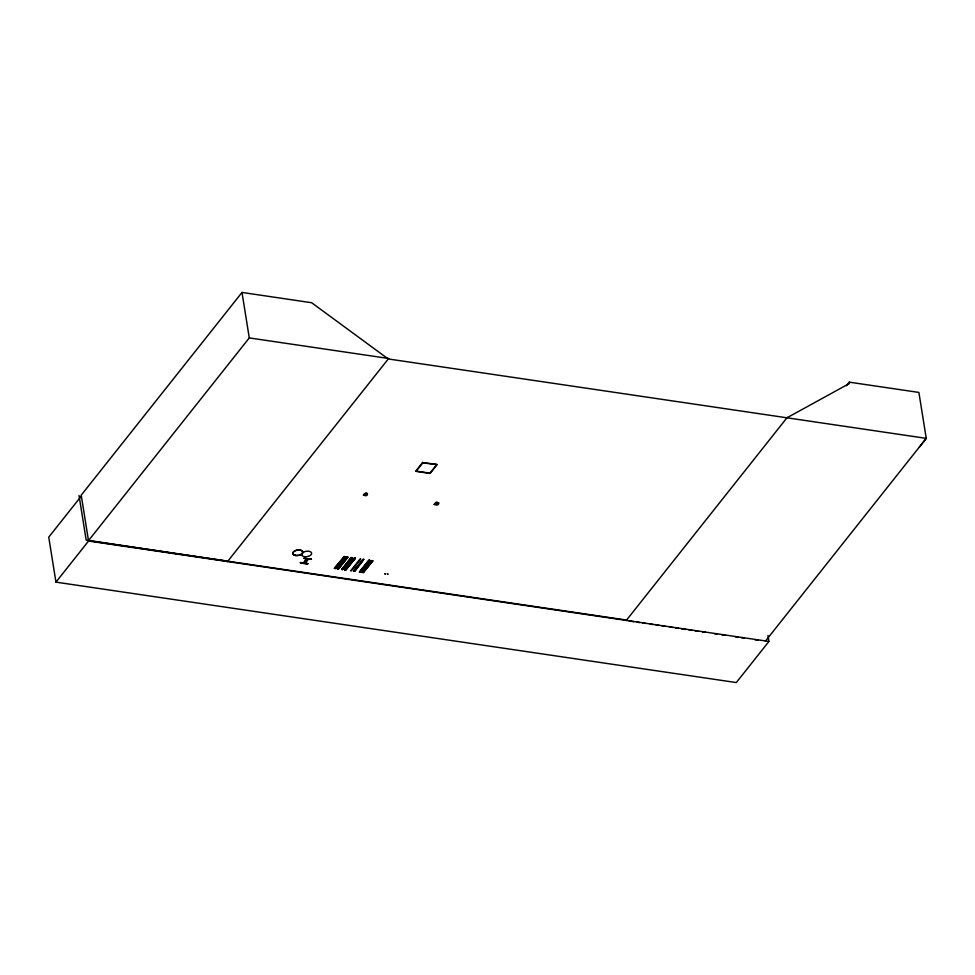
<?xml version="1.0" encoding="UTF-8"?>
<svg xmlns="http://www.w3.org/2000/svg" width="975" height="975" viewBox="0 0 975 975"><rect width="100%" height="100%" fill="white"/><g stroke="black" fill="none" stroke-linecap="round" stroke-linejoin="round"><path stroke-width="1.46" d="M306.418 561.003L305.663 560.905M385.04 573.714C387.282 573.605 383.76 574.787 385.271 573.653M307.747 563.599L300.495 562.526M305.358 561.308L306.174 561.368M303.712 563.002L307.113 558.87M919.352 447.196L926.25 438.36L918.889 392.425L849.249 382.151L846.41 385.734M765.46 641.099L926.25 438.36L388.196 358.946L311.647 302.725L241.995 292.439L81.218 495.178L88.554 541.028L55.953 582.136L736.32 682.561L768.922 641.453L767.959 635.444M81.352 496.031L48.75 537.14L55.953 582.136M241.995 292.439L249.283 337.911L88.493 540.65L626.559 620.063M227.407 561.685L388.672 358.483L249.283 337.911M300.544 562.807L307.795 563.879L300.349 563.038M303.993 558.443L311.439 559.272L304.188 558.212M306.808 558.858L303.359 563.221L307.223 558.919M304.578 563.148L308.027 559.041M304.517 563.123L308.076 559.004M304.968 563.465L308.429 559.089M311.415 559.26L304.005 558.346M363.407 495.032C367.673 489.084 369.805 498.018 363.468 495.117M334.34 568.352L344.236 556.628L334.388 568.364L335.583 568.523L344.943 556.725L343.98 556.445M335.51 568.523L344.955 556.713M338.423 568.961L347.783 557.152L338.496 568.961L337.228 568.766L346.588 556.969L347.856 557.164L337.752 568.876L347.149 557.066M337.326 568.803L347.112 557.066M338.033 568.9L347.587 556.981M437.056 464.722L430.146 473.448L415.643 471.303L422.553 462.589L436.995 464.356M436.459 464.904L429.938 473.143L416.24 471.12L422.772 462.893L436.398 464.539M341.835 569.473L351.378 557.408L341.774 569.424L342.712 569.437L352.414 557.81L342.481 569.534M342.079 569.339L351.195 557.663M342.505 569.558L352.085 557.505M345.686 569.888L355.314 558.248L344.711 569.888L354.047 558.066L355.302 558.261M355.046 558.09L345.479 570.009L344.687 569.875L354.595 558.163M345.162 569.948L354.522 558.151M345.869 570.058L355.229 558.261M350.659 570.753L360.263 558.833M351.366 570.862L360.799 559.065M362.932 559.394L353.572 571.204L363.383 559.455M354.803 571.374L363.846 559.26L353.547 571.179M354.547 571.192L363.614 559.479M369.452 560.345L368.66 560.211L359.324 572.033L360.555 572.215L369.598 560.089L359.824 572.118L369.208 560.308M369.184 560.32L359.787 572.093M360.092 572.154L369.915 560.418L360.482 572.203M371.792 560.552L362.225 572.471L363.139 572.459L372.791 560.857L371.572 560.662L362.468 572.349M362.505 572.374L371.865 560.564M372.572 560.674L363.212 572.471M363.395 572.642L372.84 560.844M434.192 504.404C437.641 498.371 441.907 507.097 434.253 504.489M388.05 574.104C386.88 574.872 388.087 573.922 387.538 573.922M626.182 620.551L787.337 417.324M786.959 417.8L849.457 383.467L849.249 382.151M438.945 503.003L435.849 502.491M300.471 562.575L307.722 563.648M88.554 541.028L768.922 641.453M227.784 561.21L86.178 540.113L79.036 495.495M629.168 620.99L633.665 621.66M636.651 622.111L639.649 622.55M642.635 623.001L645.633 623.439M650.118 624.11L653.116 624.561M656.102 624.999L659.1 625.45M662.086 625.889L665.084 626.34M669.569 627.01L672.567 627.449M675.553 627.9L678.551 628.351M681.537 628.79L686.034 629.46M689.02 629.911L692.018 630.35M695.004 630.801L698.003 631.239M702.487 631.91L705.486 632.361M714.456 633.689L717.454 634.14M721.939 634.81L724.937 635.249M735.406 636.809L738.404 637.26M741.39 637.699L744.388 638.15M754.857 639.71L757.855 640.161M422.492 462.211L422.772 462.893M364.418 494.227C366.649 497.128 368.245 491.485 364.418 494.227M435.216 503.661C437.458 506.561 439.043 500.918 435.216 503.661M295.657 555.555A5.07 2.718 -9.1 0 0 302.823 552.045A5.07 2.718 -9.1 0 0 294.974 550.887A5.07 2.718 -9.1 0 0 295.657 555.555M295.632 555.384A5.07 2.718 -9.1 0 0 302.798 551.887A5.07 2.718 -9.1 0 0 294.95 550.729A5.07 2.718 -9.1 0 0 295.632 555.384M304.493 556.701A5.07 2.718 -9.1 0 0 311.659 553.191A5.07 2.718 -9.1 0 0 303.81 552.033A5.07 2.718 -9.1 0 0 304.493 556.701"/></g></svg>
